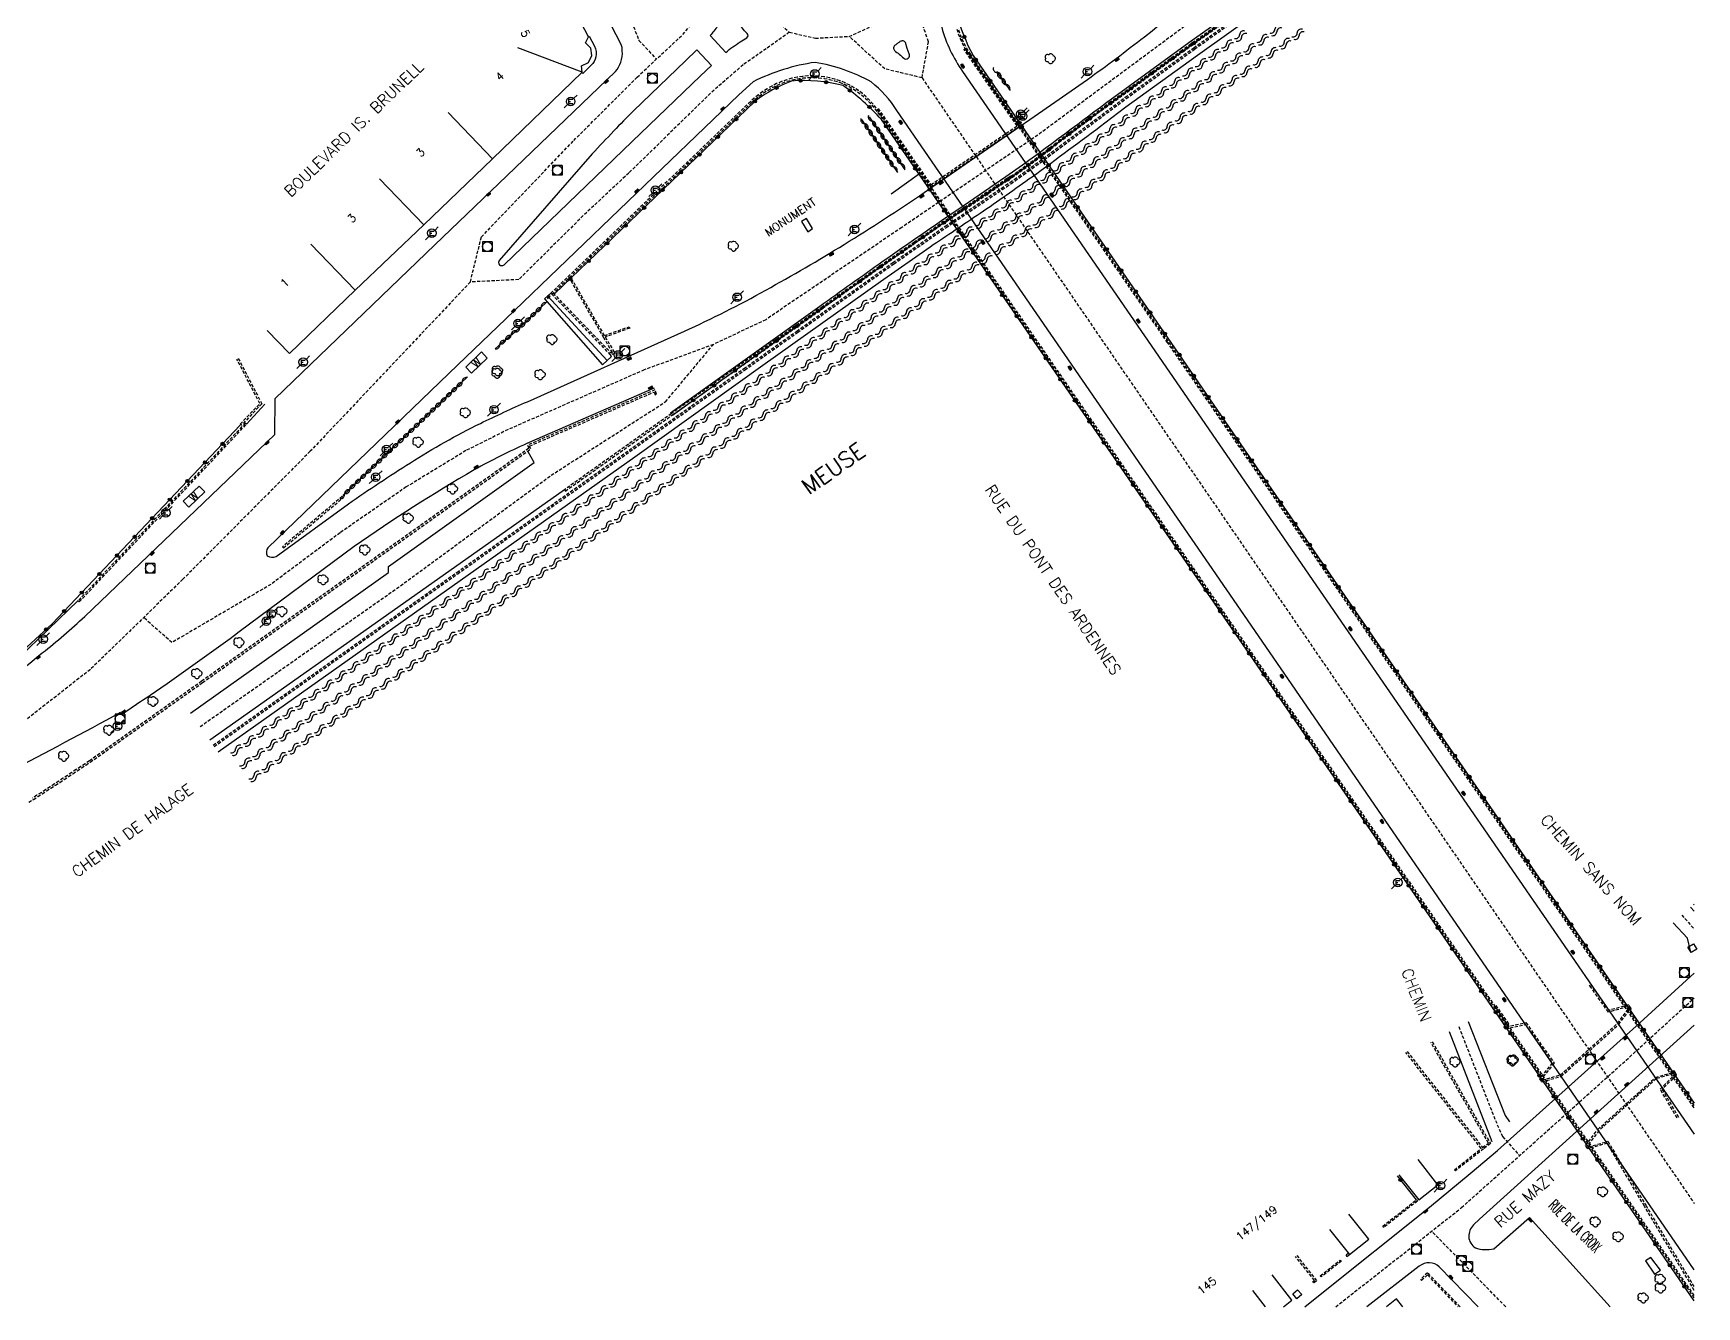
# Model space of a CAD drawing. Header units: millimetres. Extents: x 185000 to 186001, y 128000 to 129000.
# Drawn here: x 185740.5 to 186000.4, y 128000 to 128199 of the extents above; entities that cross this region are included whole.
import ezdxf
from ezdxf.enums import TextEntityAlignment as Align

# ---------------------------------------------------------------- set-up
doc = ezdxf.new("R2010")
doc.units = ezdxf.units.MM
doc.linetypes.add('DASHED', pattern=[0.75, 0.5, -0.25])
doc.layers.get('0').update_dxf_attribs({"linetype": 'CONTINUOUS'})
for name, color, linetype in [('W0001', 6, 'DASHED'), ('W0008', 7, 'CONTINUOUS'), ('W0100', 7, 'CONTINUOUS'), ('W0112', 1, 'DASHED'), ('W0300', 7, 'CONTINUOUS'), ('W0310', 3, 'CONTINUOUS'), ('W0322', 7, 'CONTINUOUS'), ('W0334', 7, 'CONTINUOUS'), ('W0400', 7, 'CONTINUOUS'), ('W0420', 7, 'CONTINUOUS'), ('W0471', 7, 'CONTINUOUS'), ('W0500', 5, 'DASHED'), ('W0984', 7, 'CONTINUOUS'), ('W0989', 7, 'CONTINUOUS'), ('W0991', 7, 'CONTINUOUS'), ('W1102', 7, 'CONTINUOUS')]:
    doc.layers.add(name, color=color, linetype=linetype)
doc.styles.get("Standard").update_dxf_attribs({"font": 'romans.shx', "width": 0.85})

# ---------------------------------------------------------------- blocks, each defined once
blk = doc.blocks.new('T400')
for p, q in [((-0.15, 0.3), (0.15, 0.3)), ((-0.15, -0.25), (-0.15, 0.3)), ((-0.15, 0.15), (0.15, 0.15)), ((-0.15, 0), (0.15, 0)), ((0.15, 0.3), (0.15, -0.25)), ((-0.15, -0.15), (0.15, -0.15)), ((-0.15, -0.25), (-0.15, -0.3)), ((-0.15, -0.3), (0.15, -0.3)), ((0.15, -0.3), (0.15, -0.25))]:
    blk.add_line(p, q)
blk = doc.blocks.new('T300')
for p, q in [((-0.8, 0.51), (-0.86, 0.34)), ((-0.86, 0.34), (-0.86, 0.17)), ((-0.86, 0.17), (-0.74, 0.06)), ((-0.69, 0.63), (-0.8, 0.51)), ((-0.8, -0.06), (-0.74, 0.06)), ((-0.74, 0.06), (-0.69, 0.11)), ((-0.57, 0.69), (-0.69, 0.63)), ((-0.46, 0.69), (-0.57, 0.69)), ((-0.29, 0.63), (-0.46, 0.69)), ((-0.29, 0.63), (-0.17, 0.74)), ((-0.23, 0.57), (-0.29, 0.63)), ((-0.17, 0.74), (-0.06, 0.8)), ((-0.06, 0.8), (0.06, 0.8)), ((0.06, 0.8), (0.23, 0.74)), ((0.23, 0.74), (0.34, 0.63)), ((0.34, 0.63), (0.4, 0.51)), ((0.46, 0.46), (0.34, 0.46)), ((0.4, 0.51), (0.4, 0.46)), ((0.57, 0.4), (0.46, 0.46)), ((0.57, 0.4), (0.69, 0.29)), ((0.69, 0.29), (0.74, 0.17)), ((0.74, 0.06), (0.69, -0.17)), ((0.74, 0.17), (0.74, 0.06)), ((-0.8, -0.17), (-0.8, -0.06)), ((-0.8, -0.23), (-0.8, -0.17)), ((-0.74, -0.34), (-0.8, -0.23)), ((-0.69, -0.4), (-0.74, -0.34)), ((-0.51, -0.46), (-0.69, -0.4)), ((-0.4, -0.46), (-0.51, -0.46)), ((-0.4, -0.46), (-0.34, -0.46)), ((-0.34, -0.46), (-0.34, -0.4)), ((-0.34, -0.51), (-0.34, -0.46)), ((-0.29, -0.63), (-0.34, -0.51)), ((-0.17, -0.74), (-0.29, -0.63)), ((-0.06, -0.8), (-0.17, -0.74)), ((0.06, -0.8), (-0.06, -0.8)), ((0.17, -0.74), (0.06, -0.8)), ((0.23, -0.69), (0.17, -0.74)), ((0.29, -0.46), (0.23, -0.46)), ((0.29, -0.63), (0.23, -0.69)), ((0.46, -0.4), (0.29, -0.46)), ((0.34, -0.51), (0.29, -0.63)), ((0.34, -0.51), (0.34, -0.46)), ((0.57, -0.34), (0.46, -0.4)), ((0.63, -0.29), (0.57, -0.34)), ((0.69, -0.17), (0.63, -0.29))]:
    blk.add_line(p, q)
blk = doc.blocks.new('T471')
for p, q in [((-0.333334, 0.333334), (-0.333334, -0.333334)), ((-0.333334, 0.333334), (0.333334, 0.333334)), ((-0.333334, 0), (0, 0)), ((0.500001, 0.500001), (1.000002, 1.000002)), ((-0.500001, -0.500001), (-1.000002, -1.000002)), ((-0.333334, -0.333334), (0.333334, -0.333334))]:
    blk.add_line(p, q)
blk.add_ellipse((0, 0), major_axis=(0.471405, 0.471405), ratio=1, start_param=5.4977871438, end_param=11.780972451)
blk = doc.blocks.new('T420')
for p, q in [((0.75, 0.75), (-0.75, 0.75)), ((-0.75, 0.75), (-0.75, -0.75)), ((0.75, 0.75), (0.75, -0.75)), ((0.75, -0.75), (-0.75, -0.75))]:
    blk.add_line(p, q)
blk.add_ellipse((0, 0), major_axis=(-0.53, 0.53), ratio=1, start_param=3.926991, end_param=10.210176)
blk = doc.blocks.new('t322o')
at = {"color": 0, "linetype": 'Continuous'}
for radius in [0.25, 0.15]:
    blk.add_circle((0, 0), radius, dxfattribs=at)
blk = doc.blocks.new('t310o')
at = {"color": 0, "linetype": 'Continuous'}
for centre, start, end in [((-0.5, 0.38), 216.8699, 323.1304), ((0.5, -0.37), 36.8699, 143.1303)]:
    blk.add_arc(centre, 0.625, start, end, dxfattribs=at)
blk = doc.blocks.new('t500o')
at = {"color": 0, "linetype": 'Continuous'}
for centre, start, end in [((-0.5, 0.625), 216.8699, 323.1301), ((0.5, -0.125), 36.8699, 143.1301), ((0.5, -0.625), 36.8699, 143.1301), ((-0.5, 0.125), 216.8699, 323.1301)]:
    blk.add_arc(centre, 0.625, start, end, dxfattribs=at)
blk = doc.blocks.new('t112o')
at = {"color": 0, "linetype": 'Continuous'}
for p, q in [((-0.5, 0.5), (0.5, 0.5)), ((-0.5, -0.5), (-0.5, 0.5)), ((0.5, 0.5), (0.5, -0.5)), ((0.5, -0.5), (-0.5, -0.5))]:
    blk.add_line(p, q, dxfattribs=at)

msp = doc.modelspace()

# ---------------------------------------------------------------- linework, layer by layer
at = {"layer": 'W0001'}
for points in [[(185971.68, 128254.94), (185964.78, 128246.44), (185957.73, 128237.81), (185947.04, 128224.63), (185939.65, 128215.77), (185931.81, 128209.19), (185922.14, 128201.35), (185897.47, 128183.06), (185876.21, 128168.63), (185854.95, 128154.21), (185846.77, 128150.34), (185835.97, 128146.37), (185814.71, 128137.05), (185808.12, 128133.76), (185798.79, 128128.08), (185788.45, 128120.92), (185777.65, 128112.86), (185762.19, 128103.77), (185757.76, 128107.67)], [(185819.5, 128253.95), (185823.97, 128245.82), (185832.59, 128233.23), (185835.94, 128227.49), (185835.78, 128219.51), (185831.79, 128213.3), (185831.95, 128206.76), (185834.02, 128200.7), (185835.14, 128197.83), (185837.87, 128194.91)], [(185876.21, 128221.12), (185871.86, 128224.82), (185867.05, 128226.02), (185861.69, 128225.84), (185857.06, 128223.9), (185853.82, 128220.94), (185851.78, 128215.85), (185851.6, 128211.32), (185852.53, 128206.42), (185854.65, 128202.82), (185858.63, 128199.12), (185862.7, 128198.19), (185867.98, 128198.47), (185873.81, 128201.06), (185877.51, 128205.87), (185878.71, 128210.77), (185878.71, 128216.04), (185876.21, 128221.12)], [(185858.63, 128199.12), (185855.02, 128196.53), (185851.41, 128194.03), (185846.33, 128189.6), (185833.56, 128177.12), (185826.43, 128170.46), (185816.35, 128160.47), (185808.8, 128160.1), (185810.52, 128167.13), (185824.95, 128182.2), (185834.85, 128192.09), (185841.98, 128198.75), (185846.97, 128204.67), (185851.6, 128211.32)], [(185879.36, 128192), (185880.38, 128197.64), (185877.51, 128205.87)], [(185879.36, 128192), (185873.53, 128193.39), (185867.98, 128198.47)], [(185879.36, 128192), (186000, 128016.15)], [(185808.8, 128160.1), (185783.79, 128133.65), (185763.89, 128113.65), (185749.45, 128099.57), (185739, 128091.39), (185728.31, 128085.48), (185716.26, 128079.24), (185708.09, 128076.98)], [(185766.58, 128090.64), (185797.88, 128112.63), (185821.42, 128129.9), (185839.27, 128141.37), (185846.77, 128150.34)], [(185998.04, 128061.2), (186000, 128059.01)], [(185943.99, 128000), (185955.19, 128008.79), (185963.63, 128015.48), (185989.35, 128038.51), (186000, 128048.25)], [(185963.22, 128043.76), (185968.93, 128029.12), (185970.06, 128026.57), (185972.71, 128023.61)], [(185970.54, 128000), (185958.98, 128011.8)]]:
    msp.add_lwpolyline(points, dxfattribs=at)
at = {"layer": 'W0008'}
msp.add_line((185999.4, 128062.43), (186000, 128061.78), dxfattribs=at)
at = {"layer": 'W0008', "flags": 128}
for points in [[(186000, 128291.79), (185994.58, 128289.01, 0.0049), (185986.86, 128284.92, 0.0084), (185979.2, 128280.56, 0.0066), (185971.67, 128275.97, 0.0087), (185964.29, 128271.18, 0.0016), (185960, 128268.24), (185929.95, 128247.62), (185891.7, 128221.44), (185889.2, 128219.65, 0.0912), (185882.65, 128209.95, 0.0646), (185882.43, 128199.84, 0.0855), (185885.71, 128192.99), (185914.1, 128151.66), (185945.93, 128105.44), (185986.81, 128046.06), (186000, 128026.94)], [(185814.36, 128154.32), (185806.85, 128147.13), (185777.18, 128118.59, 0.3174), (185777.08, 128117.32, 0.254), (185778.45, 128117.21), (185789.76, 128125.46, -0.0093), (185799.43, 128131.87, -0.0256), (185810.36, 128138.01, -0.0089), (185817.72, 128141.4), (185842.23, 128152.4, 0.0203), (185854.94, 128158.82, 0.0121), (185867.21, 128165.97, 0.013), (185879.71, 128174.1), (185896.88, 128185.94), (185905.2, 128191.73, 0.0079), (185914.11, 128198.41, 0.0226), (185932.44, 128214.41, 0.0314), (185945.23, 128227.62), (185965.28, 128251.89, -0.011401), (185969.46, 128256.9)], [(185840.08, 128139.65), (185863.4, 128156.32, -0.0018), (185873.3, 128163.39, -0.0031), (185884.97, 128171.44), (185892.45, 128176.57, 0.0099), (185900.65, 128182.51, -0.0001), (185908.76, 128188.56), (185921.05, 128197.5), (185952.37, 128219.76)], [(185803.25, 128165.88), (185814.52, 128176.67), (185831.45, 128192.97, 0.2007), (185832.54, 128196.18, 0.1172), (185832.33, 128197.29), (185824.26, 128212.95, 0.1873), (185822.79, 128214.13, 0.1327), (185821.04, 128214.26, 0.066612), (185819.34, 128213.6)], [(186000, 128005.74), (185976.84, 128039.43), (185931.91, 128104.82), (185901.67, 128148.77), (185875.45, 128186.91, 0.0771), (185871.44, 128191.36, 0.0822), (185862.68, 128194.41, 0.0818), (185853, 128191.38), (185850.73, 128189.33), (185833.42, 128172.69), (185814.36, 128154.32)], [(185708.17, 128083.29, 0.008259), (185712.54, 128084.8, 0.08645), (185741.92, 128102.16, 0.0268), (185748.56, 128107.85), (185778.24, 128136.28), (185778.32, 128141.91), (185803.25, 128165.88)], [(185837.51, 128143.5), (185817.62, 128134.85, 0.025), (185809.42, 128130.74, 0.0217), (185790.63, 128118.75), (185772.7, 128105.42, -0.007), (185761.08, 128097.08, -0.004), (185754.33, 128092.53), (185754.11, 128092.82, -0.0091), (185719.03, 128074.52, -0.02154), (185708.09, 128070.65)], [(186000, 128043.99), (185966.44, 128013.66), (185965.52, 128012.77, 0.2083), (185964.77, 128010.94, 0.2309), (185965.8, 128009.19, 0.133), (185968.69, 128009.06), (185974.24, 128013.95), (185986.88, 128000)], [(185966.24, 128000), (185960.15, 128006.24, 0.1889), (185958.66, 128006.87, 0.1734), (185957, 128006.32), (185948.87, 128000)]]:
    msp.add_lwpolyline(points, format="xyb", dxfattribs=at)
for points in [[(185848.69, 128195.97, -0.0243), (185850.93, 128197.6, -0.0107), (185851.98, 128198.22, 0.148), (185852.19, 128198.58, 0.1391), (185852.07, 128198.94, -0.0237), (185850.46, 128200.67, -0.0173), (185849.43, 128202.05, 0.15), (185849.08, 128202.25, 0.1502), (185848.71, 128202.09, -0.0225), (185847.42, 128200.05, -0.0173), (185846.26, 128198.59)], [(185813.32, 128163.48, 0.896), (185814.06, 128162.78), (185834.06, 128182.06), (185844.74, 128192.32), (185846.45, 128193.94), (185844.18, 128196.38), (185842.41, 128194.67), (185834.28, 128186.82, 0.0109), (185831.2, 128183.69, 0.0019), (185827.84, 128180.11)], [(185876.77, 128197.52, 0.1153), (185876.41, 128197.75, 0.1338), (185875.91, 128197.66, -0.0182), (185875.55, 128197.37, -0.0189), (185875.14, 128197.11, 0.1296), (185874.91, 128196.7, 0.1316), (185875.04, 128196.25, -0.0144), (185875.81, 128195.69, -0.0137), (185876.5, 128195.09, 0.8806), (185877.35, 128195.76), (185877.05, 128196.59)]]:
    msp.add_lwpolyline(points, format="xyb", close=True, dxfattribs=at)
for points in [[(185765.08, 128092.75), (185796.03, 128114.7), (185796.02, 128115.66), (185818.77, 128131.88), (185817.81, 128133.55)], [(185823.5, 128127.63), (185800.15, 128111.11), (185768.08, 128088.52)], [(185941.29, 128001.68), (185958.62, 128015.54), (185965, 128020.82), (185969.28, 128024.41), (185990.91, 128043.85), (186000, 128052.13)], [(185964.66, 128044.58), (185970.47, 128029.88), (185971.15, 128028.87)], [(185968.42, 128025.78), (185961.78, 128042.94)], [(185939.14, 128000), (185941.29, 128001.68)]]:
    msp.add_lwpolyline(points, dxfattribs=at)
at = {"layer": 'W0008'}
msp.add_lwpolyline([(185999.4, 128055.62), (185998.95, 128057.57), (185996.68, 128059.97)], dxfattribs=at)
at = {"layer": 'W0100', "flags": 128}
for points in [[(185801.51, 128169.03), (185812.27, 128179.36), (185826.29, 128192.86), (185826.18, 128193.87), (185827.24, 128194.41), (185827.77, 128195.47), (185827.62, 128196.63), (185826.8, 128197.48), (185827.25, 128198.39), (185822.64, 128207.28), (185819.34, 128213.6), (185814.91, 128211.28)], [(185777.06, 128152.51), (185780.53, 128148.9), (185790.83, 128158.81), (185801.51, 128169.03)], [(185821.37, 128158.36), (185820.38, 128157.45), (185829.45, 128147.14), (185830.85, 128148.47), (185830.72, 128148.72)], [(185953.85, 128020.6), (185956.95, 128016.68), (185959.96, 128019.06), (185956.85, 128022.98)], [(185943.04, 128012.08), (185946.14, 128008.16), (185949.16, 128010.55), (185946.06, 128014.47)], [(185993.8, 128005.1), (185994.71, 128005.69), (185993.24, 128007.7), (185992.37, 128007.18), (185993.8, 128005.1)], [(185954.48, 128000), (185953.48, 128001.25), (185951.92, 128000)]]:
    msp.add_lwpolyline(points, dxfattribs=at)
at = {"layer": 'W0100'}
for points in [[(185861.29, 128170.03), (185860.55, 128169.53), (185861.5, 128167.95), (185862.24, 128168.45)], [(185808.1, 128146.8), (185809, 128145.84), (185811.43, 128148.21), (185810.52, 128149.17)], [(185763.91, 128125.83), (185764.8, 128124.9), (185767.3, 128127.29), (185766.41, 128128.22)]]:
    msp.add_lwpolyline(points, close=True, dxfattribs=at)
for points in [[(185830.15, 128147.81), (185820.87, 128157.91), (185820.86, 128157.51), (185821.27, 128157.89), (185820.87, 128157.91)], [(185935.81, 128000), (185937.13, 128001.03), (185934.05, 128004.97)], [(185930.97, 128002.56), (185932.98, 128000)]]:
    msp.add_lwpolyline(points, dxfattribs=at)
at = {"layer": 'W0112'}
msp.add_line((185829.75, 128151.74), (185824.43, 128160.95), dxfattribs=at)
for points in [[(185768.64, 128087.74), (185806.68, 128114.72), (185851.52, 128146.56), (185859.78, 128152.42), (185874.82, 128163.13), (185882.97, 128168.81), (185891.05, 128174.28), (185891.73, 128174.73), (185892.4, 128175.2), (185893.07, 128175.66), (185893.74, 128176.13), (185894.41, 128176.59), (185895.08, 128177.07), (185895.74, 128177.54), (185896.41, 128178.02), (185897.03, 128178.48), (185897.66, 128178.94), (185898.29, 128179.4), (185898.91, 128179.87), (185899.53, 128180.34), (185900.16, 128180.8), (185900.78, 128181.27), (185901.41, 128181.73), (185911.11, 128188.95), (185921.8, 128196.68), (185958.64, 128222.99)], [(185768.78, 128087.53), (185806.82, 128114.51), (185851.67, 128146.35), (185859.92, 128152.22), (185874.96, 128162.93), (185883.11, 128168.6), (185891.19, 128174.07), (185891.87, 128174.53), (185892.54, 128174.99), (185893.22, 128175.45), (185893.89, 128175.92), (185894.56, 128176.39), (185895.23, 128176.86), (185895.89, 128177.34), (185896.55, 128177.82), (185897.18, 128178.28), (185897.81, 128178.74), (185898.44, 128179.2), (185899.06, 128179.67), (185899.68, 128180.14), (185900.31, 128180.6), (185900.93, 128181.07), (185901.56, 128181.53), (185911.26, 128188.75), (185921.95, 128196.48), (185958.79, 128222.79)], [(185884.79, 128199.59), (185885.03, 128198.87), (185885.31, 128198.15), (185885.63, 128197.45), (185885.97, 128196.77), (185886.36, 128196.12), (185886.77, 128195.48), (185917.61, 128150.72), (185943.96, 128112.45), (186000, 128030.99)], [(186000, 128031.43), (185944.17, 128112.59), (185917.82, 128150.86), (185886.98, 128195.62), (185886.57, 128196.25), (185886.19, 128196.89), (185885.85, 128197.56), (185885.54, 128198.25), (185885.27, 128198.95), (185885.03, 128199.67)], [(185872.29, 128187.08), (185880.68, 128174.94), (185894.56, 128184.43), (185886.08, 128196.62)], [(185872.49, 128187.22), (185880.74, 128175.29), (185894.21, 128184.49), (185885.88, 128196.47)], [(186000, 128001.75), (185927.57, 128106.97), (185903.74, 128141.61), (185873.13, 128186.07), (185872.68, 128186.7), (185872.21, 128187.31), (185871.71, 128187.9), (185871.19, 128188.47), (185870.63, 128189.02), (185870.05, 128189.53), (185869.44, 128190), (185868.8, 128190.43), (185868.08, 128190.85), (185867.33, 128191.22), (185866.55, 128191.53), (185865.74, 128191.79), (185864.92, 128192), (185864.08, 128192.15), (185863.24, 128192.25), (185862.39, 128192.3), (185861.54, 128192.29), (185860.69, 128192.22), (185859.85, 128192.1), (185859.03, 128191.92), (185858.22, 128191.7), (185857.43, 128191.42), (185856.65, 128191.09), (185855.9, 128190.71), (185855.17, 128190.3), (185854.47, 128189.85), (185853.79, 128189.35), (185853.15, 128188.83), (185852.54, 128188.27), (185821.37, 128158.36), (185821.54, 128158.18), (185852.71, 128188.09), (185853.31, 128188.64), (185853.95, 128189.16), (185854.61, 128189.64), (185855.3, 128190.09), (185856.02, 128190.49), (185856.76, 128190.86), (185857.52, 128191.18), (185858.3, 128191.46), (185859.09, 128191.68), (185859.9, 128191.85), (185860.72, 128191.97), (185861.55, 128192.04), (185862.38, 128192.05), (185863.22, 128192), (185864.05, 128191.91), (185864.87, 128191.75), (185865.67, 128191.55), (185866.46, 128191.3), (185867.23, 128190.99), (185867.96, 128190.63), (185868.67, 128190.22), (185869.3, 128189.8), (185869.89, 128189.33), (185870.46, 128188.83), (185871.01, 128188.3), (185871.52, 128187.74), (185872.01, 128187.15), (185872.48, 128186.55), (185872.92, 128185.93), (185903.53, 128141.47), (185927.37, 128106.83), (186000, 128001.31)], [(185821.72, 128158.35), (185830.78, 128149.01), (185830.99, 128149.08), (185829.66, 128151.39), (185824.21, 128160.83)], [(185829.75, 128151.74), (185833.61, 128153.11), (185833.69, 128152.87), (185829.88, 128151.52), (185831.36, 128148.95), (185830.72, 128148.72), (185821.54, 128158.18)], [(185772.54, 128148.16), (185776.22, 128141.07), (185773.05, 128137.73), (185772.86, 128137.9), (185775.91, 128141.11), (185772.32, 128148.04)], [(185739.84, 128078.81), (185740.53, 128079.25), (185741.22, 128079.69), (185741.91, 128080.13), (185742.6, 128080.58), (185743.28, 128081.02), (185743.97, 128081.47), (185744.65, 128081.92), (185745.34, 128082.37), (185746.02, 128082.82), (185746.7, 128083.27), (185747.38, 128083.72), (185748.06, 128084.17), (185748.75, 128084.62), (185749.43, 128085.08), (185766.97, 128097.51), (185818.26, 128134.03), (185818.05, 128134.47), (185837.5, 128142.91), (185837.67, 128142.48), (185837.9, 128142.58), (185837.64, 128143.24), (185817.72, 128134.6), (185817.94, 128134.11), (185766.82, 128097.72), (185749.29, 128085.28), (185748.61, 128084.83), (185747.93, 128084.38), (185747.24, 128083.93), (185746.56, 128083.47), (185745.88, 128083.02), (185745.2, 128082.57), (185744.52, 128082.13), (185743.83, 128081.68), (185743.15, 128081.23), (185742.46, 128080.79), (185741.78, 128080.34), (185741.09, 128079.9), (185740.4, 128079.46)], [(185999.89, 128062.88), (186000, 128062.77)], [(185968.79, 128046.94), (185970.71, 128044.18), (185970.2, 128043.79), (185970.48, 128043.42), (185973.6, 128044.11), (185975.19, 128041.81), (185977.81, 128038.07), (185975.81, 128035.62), (185976.16, 128035.14), (185979.21, 128035.98), (185988.2, 128044.1), (185990.1, 128046.63), (185989.74, 128047.15), (185986.69, 128046.31), (185984.07, 128050.05), (185983.83, 128050.4)], [(185968.99, 128047.08), (185971.05, 128044.12), (185970.55, 128043.74), (185970.58, 128043.7), (185973.71, 128044.39), (185975.39, 128041.95), (185978.13, 128038.05), (185976.13, 128035.61), (185976.26, 128035.43), (185979.09, 128036.21), (185988.01, 128044.27), (185989.79, 128046.64), (185989.64, 128046.86), (185986.59, 128046.02), (185983.86, 128049.91), (185983.62, 128050.26)], [(185959.08, 128041.4), (185968.16, 128025.5), (185967.08, 128024.68), (185962.69, 128021.21), (185962.53, 128021.41), (185966.73, 128024.73), (185954.95, 128039.71)], [(185955.14, 128039.87), (185966.93, 128024.88), (185966.93, 128024.88), (185967.84, 128025.57), (185958.87, 128041.28)], [(186000, 128002.56), (185992.21, 128015.73), (185986.39, 128025.55), (185983.35, 128024.68), (185983.03, 128025.17), (185984.93, 128027.7), (185993.93, 128035.83), (185996.94, 128036.7), (185997.2, 128036.18), (185994.98, 128033.94), (185997.53, 128029.63)], [(185997.32, 128029.51), (185994.67, 128033.98), (185996.9, 128036.23), (185996.81, 128036.4), (185994.05, 128035.61), (185985.12, 128027.53), (185983.33, 128025.16), (185983.46, 128024.97), (185986.51, 128025.85), (185992.43, 128015.85), (186000, 128003.06)], [(185959.8, 128019.25), (185960.17, 128019.55), (185960.32, 128019.35), (185959.96, 128019.06)], [(185945.99, 128008.36), (185945.58, 128008.04), (185945.74, 128007.85), (185946.14, 128008.16)], [(185937.89, 128008.01), (185941.01, 128004.07), (185940.58, 128003.73), (185940.42, 128003.93), (185940.66, 128004.11), (185937.69, 128007.86)], [(185963.42, 128000), (185958.33, 128005.32), (185957.24, 128004.29), (185957.41, 128004.11), (185958.32, 128004.97), (185963.08, 128000)]]:
    msp.add_lwpolyline(points, dxfattribs=at)
msp.add_lwpolyline([(185952.53, 128219.51), (185919.95, 128196.26), (185908.83, 128188.22, 0.0034), (185900.37, 128181.89, -0.0144), (185893.25, 128176.63), (185885.28, 128171.25, 0.0036), (185878.17, 128166.34, 0.0033), (185863.79, 128156.21), (185840.2, 128139.53), (185823.5, 128127.63), (185823.64, 128127.43), (185840.35, 128139.32), (185863.93, 128156.01, -0.0033), (185878.31, 128166.14, -0.0036), (185885.42, 128171.04), (185893.39, 128176.42, 0.0144), (185900.52, 128181.69, -0.003399), (185908.97, 128188.02), (185920.09, 128196.06), (185952.83, 128219.41)], format="xyb", dxfattribs=at)
for points in [[(185747.71, 128110.11), (185773.82, 128137.89), (185773.64, 128138.06), (185747.53, 128110.28)], [(185788.8, 128126.6), (185779.43, 128118.73), (185779.59, 128118.54), (185788.96, 128126.4)], [(185956.75, 128016.51), (185951.48, 128012.39), (185951.33, 128012.58), (185956.6, 128016.71)], [(185941.58, 128004.84), (185944.68, 128007.28), (185944.84, 128007.09), (185941.74, 128004.65)]]:
    msp.add_lwpolyline(points, close=True, dxfattribs=at)
at = {"layer": 'W0310'}
msp.add_line((185820.7, 128156.97), (185816.05, 128152.56), dxfattribs=at)
at = {"layer": 'W0310', "flags": 128}
for points in [[(185890.97, 128192.99), (185893.14, 128190.02)], [(185875.56, 128177.19), (185869.95, 128185.47)], [(185876.74, 128177.61), (185871.13, 128185.89)], [(185812.67, 128149.65), (185814.09, 128150.92), (185816.05, 128152.56)], [(185808.36, 128145.27), (185788.9, 128126.74)]]:
    msp.add_lwpolyline(points, dxfattribs=at)
at = {"layer": 'W0322'}
msp.add_line((185956.6, 128016.71), (185953.65, 128020.44), dxfattribs=at)
at = {"layer": 'W0322', "flags": 128}
for points in [[(185929.27, 128242.58, 0.1811), (185928.58, 128243.33, 0.214), (185927.76, 128243.18), (185892.56, 128218.93, 0.0802), (185887.74, 128214.54, 0.1034), (185884.73, 128202.06, 0.056), (185887.33, 128195.46), (185918.25, 128150.65), (185944.9, 128111.8), (186000, 128031.82)], [(185840.38, 128139.27), (185863.89, 128156.11, -0.0033), (185878.27, 128166.24, -0.0036), (185885.38, 128171.14), (185893.35, 128176.52, 0.0144), (185900.47, 128181.79, -0.0034), (185908.93, 128188.12), (185920.05, 128196.16), (185952.63, 128219.41)]]:
    msp.add_lwpolyline(points, format="xyb", dxfattribs=at)
at = {"layer": 'W0322'}
msp.add_lwpolyline([(186000, 128000.92), (185926.1, 128108.41), (185904.08, 128140.36), (185873.01, 128185.5, 0.0579), (185867.02, 128190.79, 0.0851), (185858.95, 128191.49, 0.0657), (185853.28, 128188.35), (185821.95, 128158.23)], format="xyb", dxfattribs=at)
at = {"layer": 'W0322', "flags": 128}
msp.add_lwpolyline([(185736.89, 128100.63), (185743.49, 128106.69), (185772.84, 128137.72)], dxfattribs=at)
at = {"layer": 'W0334', "flags": 128}
for points in [[(186000, 128250.71), (185968.44, 128228.35), (185922.38, 128195.46), (185911.22, 128187.4), (185907.93, 128184.9, -0.0046), (185896.56, 128176.5, -0.0063), (185888.45, 128170.81, -0.003), (185880.62, 128165.56), (185872.88, 128160.12), (185854.48, 128147.05), (185834.48, 128132.72), (185769.4, 128086.66)], [(185827.22, 128198.45), (185827.35, 128198.52), (185828.17, 128196.94, -0.1723), (185828.41, 128195.25, -0.145), (185827.66, 128193.95), (185826.35, 128192.68), (185826.23, 128192.8)]]:
    msp.add_lwpolyline(points, format="xyb", dxfattribs=at)
for points in [[(185878.99, 128177), (185874.55, 128173.84)], [(185773.82, 128137.89), (185776.68, 128141.03)], [(185738.26, 128101.4), (185747.51, 128110.32)]]:
    msp.add_lwpolyline(points, dxfattribs=at)
at = {"layer": 'W1102'}
for p, q in [((185826.29, 128192.86), (185816.2, 128196.67)), ((185812.27, 128179.36), (185805.35, 128186.58)), ((185801.51, 128169.03), (185794.59, 128176.24)), ((185790.83, 128158.81), (185783.9, 128166.02))]:
    msp.add_line(p, q, dxfattribs=at)

# ---------------------------------------------------------------- block references
at = {"layer": 'W0112'}
for p, rotation in [((185999.7, 128056.01), 301.6992729086302), ((185937.97, 128001.96), 219.0956835280221)]:
    msp.add_blockref('t112o', p, dxfattribs=dict(at, rotation=rotation))
at = {"layer": 'W0300'}
for p in [(185899.44, 128194.97), (185849.92, 128165.68), (185821.58, 128151.1), (185812.99, 128145.83), (185813.06, 128146.22), (185819.73, 128145.6), (185808.05, 128139.65), (185800.67, 128135.06), (185806.04, 128127.76), (185799.13, 128123.16), (185792.35, 128118.22), (185785.82, 128113.56), (185779.38, 128108.61), (185772.69, 128103.75), (185766.1, 128098.89), (185759.25, 128094.55), (185752.37, 128090.07), (185745.3, 128085.99), (185971.76, 128038.56), (185962.65, 128038.23), (185971.6, 128038.39), (185985.72, 128017.95), (185984.57, 128013.24), (185988.15, 128010.92), (185994.69, 128004.28), (185994.76, 128002.9), (185992.06, 128001.36)]:
    msp.add_blockref('T300', p, dxfattribs=at)
at = {"layer": 'W0310'}
for p, rotation in [((185891.1, 128192.82), 306.0297596571018), ((185891.78, 128191.89), 306.0297596571018), ((185892.46, 128190.95), 306.0297596571018), ((185870.38, 128184.84), 124.0952988899758), ((185871.02, 128183.88), 124.0952988899758), ((185871.56, 128185.27), 124.0952988899758), ((185872.21, 128184.31), 124.0952988899758), ((185871.67, 128182.93), 124.0952988899758), ((185872.32, 128181.97), 124.0952988899758), ((185872.85, 128183.35), 124.0952988899758), ((185873.5, 128182.4), 124.0952988899758), ((185874.15, 128181.44), 124.0952988899758), ((185872.97, 128181.01), 124.0952988899758), ((185873.61, 128180.06), 124.0952988899758), ((185874.26, 128179.1), 124.0952988899758), ((185874.8, 128180.48), 124.0952988899758), ((185875.44, 128179.53), 124.0952988899758), ((185874.91, 128178.14), 124.0952988899758), ((185876.09, 128178.57), 124.0952988899758), ((185819.02, 128155.38), 223.4695704845138), ((185819.86, 128156.18), 223.4695704845138), ((185816.51, 128153), 223.4695704845138), ((185817.35, 128153.79), 223.4695704845138), ((185818.19, 128154.59), 223.4695704845138), ((185813.41, 128150.31), 41.95071894404619), ((185814.28, 128151.08), 40.02881354998389), ((185815.16, 128151.82), 40.02881354998389), ((185805.85, 128142.89), 223.6036348865568), ((185806.69, 128143.68), 223.6036348865568), ((185807.53, 128144.48), 223.6036348865568), ((185803.34, 128140.5), 223.6036348865568), ((185804.18, 128141.29), 223.6036348865568), ((185805.02, 128142.09), 223.6036348865568), ((185800, 128137.31), 223.6036348865568), ((185800.83, 128138.11), 223.6036348865568), ((185801.67, 128138.9), 223.6036348865568), ((185802.51, 128139.7), 223.6036348865568), ((185797.49, 128134.92), 223.6036348865568), ((185798.33, 128135.72), 223.6036348865568), ((185799.16, 128136.51), 223.6036348865568), ((185794.98, 128132.53), 223.6036348865568), ((185795.82, 128133.33), 223.6036348865568), ((185796.65, 128134.12), 223.6036348865568), ((185792.47, 128130.14), 223.6036348865568), ((185793.31, 128130.94), 223.6036348865568), ((185794.14, 128131.73), 223.6036348865568), ((185789.13, 128126.95), 223.6036348865568), ((185789.96, 128127.75), 223.6036348865568), ((185790.8, 128128.55), 223.6036348865568), ((185791.63, 128129.34), 223.6036348865568)]:
    msp.add_blockref('t310o', p, dxfattribs=dict(at, rotation=rotation))
at = {"layer": 'W0322'}
for p, rotation in [((185885.97, 128198.39), 292.0518272224638), ((185918.51, 128195.04), 35.85599060630695), ((185921.76, 128197.38), 35.50587948499702), ((185887.77, 128194.82), 304.6107468839784), ((185915.26, 128192.7), 35.85599060630695), ((185856.63, 128190.44), 207.2773319769061), ((185860.4, 128191.56), 181.2907221965807), ((185864.39, 128191.32), 171.719965671341), ((185868.08, 128190.01), 143.0392158554301), ((185890.04, 128191.53), 304.6107468839784), ((185912.02, 128190.36), 35.85599060630695), ((185853.24, 128188.32), 223.8760540010315), ((185871.14, 128187.43), 136.4197652934683), ((185892.31, 128188.24), 304.6107468839784), ((185908.78, 128188.01), 36.45275940431195), ((185850.36, 128185.55), 223.8760540010315), ((185894.58, 128184.95), 304.6107468839784), ((185905.57, 128185.63), 36.74777016423403), ((185847.48, 128182.78), 223.8760540010315), ((185873.75, 128184.42), 124.5360498217489), ((185902.37, 128183.23), 37.04278092415605), ((185844.59, 128180), 223.8760540010315), ((185876.02, 128181.13), 124.5360498217489), ((185896.86, 128181.66), 304.6107468839784), ((185899.19, 128180.8), 37.51405651026131), ((185841.71, 128177.23), 223.8760540010315), ((185878.29, 128177.83), 124.5360498217489), ((185895.99, 128178.4), 36.02379074885754), ((185899.13, 128178.36), 304.6107468839784), ((185838.83, 128174.46), 223.8760540010315), ((185880.56, 128174.54), 124.5360498217489), ((185892.72, 128176.1), 34.03908897948679), ((185901.4, 128175.07), 304.6107468839784), ((185835.94, 128171.69), 223.8760540010315), ((185886.09, 128171.62), 34.03908897948679), ((185889.4, 128173.86), 34.03908897948679), ((185903.67, 128171.78), 304.6107468839784), ((185833.06, 128168.91), 223.8760540010315), ((185882.78, 128169.37), 34.46902208431572), ((185882.82, 128171.24), 124.5360498217489), ((185879.49, 128167.1), 34.85093622733399), ((185885.09, 128167.95), 124.5360498217489), ((185905.94, 128168.49), 304.6107468839784), ((185830.18, 128166.14), 223.8760540010315), ((185876.21, 128164.81), 34.88275548829846), ((185887.36, 128164.65), 124.5360498217489), ((185908.22, 128165.2), 304.6107468839784), ((185827.29, 128163.37), 223.8760540010315), ((185872.93, 128162.52), 35.0547250279862), ((185889.63, 128161.36), 124.5360498217489), ((185910.49, 128161.9), 304.6107468839784), ((185824.41, 128160.6), 223.8760540010315), ((185869.66, 128160.21), 35.22669456767393), ((185912.76, 128158.61), 304.6107468839784), ((185866.4, 128157.9), 35.39866410736175), ((185891.89, 128158.06), 124.5360498217489), ((185863.14, 128155.58), 35.62032910139806), ((185894.16, 128154.77), 124.5360498217489), ((185915.03, 128155.32), 304.6107468839784), ((185856.64, 128150.92), 35.62032910139806), ((185859.89, 128153.25), 35.62032910139806), ((185896.43, 128151.47), 124.5360498217489), ((185917.3, 128152.03), 304.6107468839784), ((185853.39, 128148.59), 35.62032910139806), ((185898.7, 128148.18), 124.5360498217489), ((185919.57, 128148.73), 304.439926375939), ((185850.14, 128146.26), 35.62032910139806), ((185846.88, 128143.93), 35.62032910139806), ((185900.96, 128144.88), 124.5360498217489), ((185921.83, 128145.43), 304.439926375939), ((185843.63, 128141.6), 35.62032910139806), ((185903.23, 128141.59), 124.5360498217489), ((185924.1, 128142.13), 304.439926375939), ((185905.5, 128138.29), 124.5836031899869), ((185926.36, 128138.83), 304.439926375939), ((185928.62, 128135.54), 304.439926375939), ((185770.09, 128134.81), 46.58896819032502), ((185907.77, 128135), 124.5836031899869), ((185767.34, 128131.91), 46.58896819032502), ((185910.04, 128131.71), 124.5836031899869), ((185930.88, 128132.24), 304.439926375939), ((185764.6, 128129), 46.58896819032502), ((185912.31, 128128.41), 124.5836031899869), ((185933.14, 128128.94), 304.439926375939), ((185761.85, 128126.1), 46.58896819032502), ((185914.58, 128125.12), 124.5836031899869), ((185935.41, 128125.64), 304.439926375939), ((185759.1, 128123.19), 46.58896819032502), ((185937.67, 128122.34), 304.439926375939), ((185756.35, 128120.28), 46.58896819032502), ((185916.85, 128121.83), 124.5836031899869), ((185753.6, 128117.38), 46.58896819032502), ((185919.12, 128118.53), 124.5836031899869), ((185939.93, 128119.04), 304.439926375939), ((185750.85, 128114.47), 46.58896819032502), ((185921.4, 128115.24), 124.5836031899869), ((185942.19, 128115.74), 304.439926375939), ((185923.67, 128111.95), 124.5836031899869), ((185944.45, 128112.44), 304.439926375939), ((185748.1, 128111.57), 46.58896819032502), ((185946.72, 128109.15), 304.5668488887036), ((185745.35, 128108.66), 46.58896819032502), ((185925.94, 128108.65), 124.5836031899869), ((185742.54, 128105.82), 42.5572373137305), ((185928.2, 128105.36), 124.5068291137929), ((185948.99, 128105.85), 304.5668488887036), ((185930.47, 128102.06), 124.5068291137929), ((185951.26, 128102.56), 304.5668488887036), ((185932.73, 128098.77), 124.5068291137929), ((185953.53, 128099.27), 304.5668488887036), ((185935, 128095.47), 124.5068291137929), ((185955.8, 128095.97), 304.5668488887036), ((185937.27, 128092.17), 124.5068291137929), ((185958.07, 128092.68), 304.5668488887036), ((185939.53, 128088.88), 124.5068291137929), ((185960.34, 128089.38), 304.5668488887036), ((185962.61, 128086.09), 304.5668488887036), ((185941.8, 128085.58), 124.5068291137929), ((185944.06, 128082.28), 124.5068291137929), ((185964.88, 128082.8), 304.5668488887036), ((185946.33, 128078.99), 124.5068291137929), ((185967.15, 128079.5), 304.5668488887036), ((185948.6, 128075.69), 124.5068291137929), ((185969.42, 128076.21), 304.5668488887036), ((185971.69, 128072.92), 304.5668488887036), ((185950.86, 128072.4), 124.5068291137929), ((185953.13, 128069.1), 124.5068291137929), ((185973.96, 128069.62), 304.5668488887036), ((185955.39, 128065.8), 124.5068291137929), ((185976.23, 128066.33), 304.5668488887036), ((185957.66, 128062.51), 124.5068291137929), ((185978.5, 128063.03), 304.5668488887036), ((185980.76, 128059.74), 304.5668488887036), ((185959.93, 128059.21), 124.5068291137929), ((185962.19, 128055.91), 124.5068291137929), ((185983.03, 128056.45), 304.5668488887036), ((185964.46, 128052.62), 124.5068291137929), ((185985.3, 128053.15), 304.5668488887036), ((185966.72, 128049.32), 124.5068291137929), ((185987.57, 128049.86), 304.5668488887036), ((185968.99, 128046.03), 124.5068291137929), ((185989.84, 128046.56), 304.5668488887036), ((185971.26, 128042.73), 124.5068291137929), ((185992.11, 128043.27), 304.5668488887036), ((185973.52, 128039.43), 124.5068291137929), ((185994.38, 128039.98), 304.5668488887036), ((185996.65, 128036.68), 304.5668488887036), ((185975.79, 128036.14), 124.5068291137929), ((185978.05, 128032.84), 124.5068291137929), ((185998.92, 128033.39), 304.5668488887036), ((185980.32, 128029.54), 124.5068291137929), ((185982.59, 128026.25), 124.5068291137929), ((185984.85, 128022.95), 124.5068291137929), ((185954.11, 128019.84), 128.3544975733293), ((185987.12, 128019.66), 124.5068291137929), ((185989.38, 128016.36), 124.5068291137929), ((185991.65, 128013.06), 124.5068291137929), ((185993.92, 128009.77), 124.5068291137929), ((185996.18, 128006.47), 124.5068291137929), ((185998.45, 128003.17), 124.5068291137929)]:
    msp.add_blockref('t322o', p, dxfattribs=dict(at, rotation=rotation))
at = {"layer": 'W0400'}
for p, rotation in [((185885.69, 128193.85), 34.01287614561314), ((185909.85, 128194.85), 125.1284941489429), ((185830.05, 128191.43), 131.9235356451198), ((185848.23, 128187.14), 313.1611245332678), ((185876.02, 128185.03), 38.17611212905083), ((185894.93, 128184.26), 124.5399220211263), ((185834.83, 128174.3), 130.9508925954136), ((185882.36, 128175.58), 305.2831342352325), ((185811.65, 128173.8), 133.9080831624719), ((185879.34, 128173.5), 124.5456945938078), ((185899.62, 128173.67), 34.52135142669169), ((185888.88, 128166.31), 212.2764650878126), ((185865.23, 128164.43), 120.3894502236112), ((185815.53, 128155.57), 133.3881415991841), ((185913.14, 128154.02), 34.60835713660281), ((185833.65, 128148.1), 110.8291223725597), ((185902.46, 128146.68), 34.25076186586455), ((185836.97, 128143.56), 114.2218459879657), ((185797.44, 128138.24), 314.3759699833304), ((185777.05, 128134.97), 131.8852942036217), ((185809.73, 128131.19), 117.7643218921888), ((185779.44, 128120.92), 134.1817730623645), ((185759.1, 128117.7), 135.9580048044543), ((185946.26, 128105.92), 33.71141028777238), ((185741.29, 128101.46), 130.3216166579929), ((185935.58, 128098.52), 33.53679508839268), ((185754.66, 128092.93), 121.6049559028764), ((185963.96, 128080.21), 36.81231124294549), ((185951.21, 128075.82), 33.80756314854249), ((185981.01, 128055.4), 34.42222647259764), ((185970.32, 128047.99), 34.9419852856715), ((185989.3, 128041.97), 313.7310945438695), ((185985.72, 128038.81), 129.3382130217304), ((185989.43, 128034.7), 309.5195223890904), ((185984.69, 128030.43), 132.7924468370089), ((185958.06, 128014.94), 129.5544928459128), ((185974.42, 128013.53), 43.47626324004321), ((185961.95, 128004.59), 43.31889892234705)]:
    msp.add_blockref('T400', p, dxfattribs=dict(at, rotation=rotation))
at = {"layer": 'W0420'}
for p in [(185837.24, 128191.9), (185822.38, 128177.54), (185811.45, 128165.62), (185832.91, 128149.32), (185758.78, 128115.35), (185754.06, 128091.84), (185998.43, 128052.21), (185998.98, 128047.52), (185983.75, 128038.65), (185981, 128023.02), (185956.59, 128008.97), (185963.62, 128007.22), (185964.6, 128006.26)]:
    msp.add_blockref('T420', p, dxfattribs=at)
at = {"layer": 'W0471'}
for p in [(185862.62, 128192.6), (185905.21, 128192.96), (185824.47, 128188.31), (185894.78, 128186.31), (185895.09, 128185.99), (185837.7, 128174.43), (185868.81, 128168.31), (185802.79, 128167.71), (185850.47, 128157.71), (185816.24, 128153.63), (185782.68, 128147.56), (185831.92, 128148.7), (185812.49, 128140.15), (185795.69, 128133.93), (185794.01, 128129.6), (185761.23, 128124.04), (185776.93, 128107.11), (185777.71, 128108.23), (185742.08, 128104.31), (185753.69, 128090.7), (185953.69, 128066.28), (185960.36, 128018.92)]:
    msp.add_blockref('T471', p, dxfattribs=at)
at = {"layer": 'W0500'}
for p, rotation in [((185927.08, 128197.07), 35.53486751859578), ((185929.12, 128198.52), 35.53486751859578), ((185932.6, 128197.94), 35.53486751859449), ((185934.63, 128199.39), 35.53486751859449), ((185936.08, 128197.35), 35.53486751859107), ((185938.11, 128198.8), 35.53486751859107), ((185925.05, 128195.62), 35.53486751859578), ((185928.53, 128195.03), 35.53486751859449), ((185930.56, 128196.48), 35.53486751859449), ((185932.01, 128194.44), 35.53486751859107), ((185934.04, 128195.9), 35.53486751859107), ((185920.99, 128192.7), 35.85485254166754), ((185923.01, 128194.16), 35.85485254166754), ((185924.46, 128192.12), 35.8548525417218), ((185926.49, 128193.58), 35.53486751859449), ((185929.97, 128192.99), 35.53486751859107), ((185916.94, 128189.77), 35.85485254166754), ((185918.96, 128191.23), 35.85485254166754), ((185920.41, 128189.19), 35.8548525417218), ((185922.43, 128190.66), 35.8548525417218), ((185925.91, 128190.08), 35.85485254178233), ((185927.94, 128191.54), 35.53486751859107), ((185912.88, 128186.84), 35.85485254166754), ((185914.91, 128188.3), 35.85485254166754), ((185918.38, 128187.73), 35.8548525417218), ((185921.85, 128187.15), 35.85485254178233), ((185923.88, 128188.62), 35.85485254178233), ((185908.87, 128183.86), 36.64042052165218), ((185910.88, 128185.35), 36.64042052165218), ((185914.33, 128184.8), 35.8548525417218), ((185916.36, 128186.27), 35.8548525417218), ((185917.8, 128184.23), 35.85485254178233), ((185919.83, 128185.69), 35.85485254178233), ((185906.86, 128182.37), 36.64042052165218), ((185910.32, 128181.82), 36.64042052160051), ((185912.32, 128183.31), 36.64042052160051), ((185913.77, 128181.27), 36.640420521507), ((185915.78, 128182.76), 35.85485254178233), ((185902.85, 128179.38), 36.70071044588853), ((185904.86, 128180.87), 36.64042052165218), ((185906.3, 128178.83), 36.64042052160051), ((185908.31, 128180.33), 36.64042052160051), ((185911.76, 128179.78), 36.640420521507), ((185898.84, 128176.39), 36.38694769275889), ((185900.85, 128177.89), 36.78607904753274), ((185904.3, 128177.34), 36.70071044579266), ((185907.75, 128176.79), 36.640420521507), ((185909.76, 128178.29), 36.640420521507), ((185894.77, 128173.49), 34.791736286281), ((185896.82, 128174.93), 35.56129215695611), ((185900.29, 128174.36), 36.387961366736), ((185902.3, 128175.85), 36.78610562609497), ((185903.74, 128173.81), 36.78613211228601), ((185905.75, 128175.3), 36.70071044596729), ((185892.71, 128172.08), 34.17284575337877), ((185896.22, 128171.45), 34.79173628600002), ((185898.26, 128172.89), 35.56129215731116), ((185899.71, 128170.85), 35.56129215661858), ((185901.74, 128172.32), 36.38895213581333), ((185888.57, 128169.28), 34.08373325227625), ((185890.64, 128170.68), 34.08373325227625), ((185892.09, 128168.64), 34.0837510468557), ((185894.16, 128170.04), 34.17377523125314), ((185897.66, 128169.41), 34.79173628556217), ((185884.43, 128166.47), 34.8409951065638), ((185886.5, 128167.88), 34.08373325227625), ((185887.94, 128165.84), 34.0837510468557), ((185890.02, 128167.24), 34.0837510468557), ((185893.53, 128166.6), 34.08376923095754), ((185895.6, 128168), 34.17469738479309), ((185880.32, 128163.62), 34.8409951065638), ((185882.38, 128165.04), 34.8409951065638), ((185885.87, 128164.43), 34.84099510657678), ((185889.39, 128163.8), 34.08376923095754), ((185891.46, 128165.2), 34.08376923095754), ((185876.22, 128160.76), 35.46058742754411), ((185878.27, 128162.19), 34.8409951065638), ((185881.77, 128161.58), 34.84099510657678), ((185883.82, 128163.01), 34.84099510657678), ((185885.27, 128160.97), 34.84099510655508), ((185887.32, 128162.39), 34.84099510655508), ((185872.15, 128157.86), 35.46058742754411), ((185874.19, 128159.31), 35.46058742754411), ((185877.67, 128158.72), 35.4605874275563), ((185879.72, 128160.15), 34.84099510657678), ((185881.17, 128158.11), 34.84099510655508), ((185883.22, 128159.54), 34.84099510655508), ((185870.11, 128156.41), 35.46058742754411), ((185873.6, 128155.82), 35.4605874275563), ((185875.63, 128157.27), 35.4605874275563), ((185877.08, 128155.23), 35.46058742753721), ((185879.11, 128156.68), 35.46058742753721), ((185866.04, 128153.51), 35.46058742754411), ((185868.08, 128154.96), 35.46058742754411), ((185869.52, 128152.92), 35.4605874275563), ((185871.56, 128154.37), 35.4605874275563), ((185875.04, 128153.78), 35.46058742753721), ((185861.97, 128150.61), 35.46058742754411), ((185864, 128152.06), 35.46058742754411), ((185867.49, 128151.47), 35.4605874275563), ((185870.97, 128150.88), 35.46058742753721), ((185873.01, 128152.33), 35.46058742753721), ((185857.89, 128147.71), 35.39969524736232), ((185859.93, 128149.16), 35.39969524736232), ((185863.41, 128148.57), 35.4605874275563), ((185865.45, 128150.02), 35.4605874275563), ((185866.9, 128147.98), 35.46058742753721), ((185868.93, 128149.43), 35.46058742753721), ((185855.86, 128146.26), 35.39969524736232), ((185859.34, 128145.67), 35.39970323137319), ((185861.38, 128147.12), 35.39970323137319), ((185862.82, 128145.08), 35.39971121117969), ((185864.86, 128146.53), 35.46058742753721), ((185851.78, 128143.36), 35.37396976760352), ((185853.82, 128144.81), 35.39969524736232), ((185855.26, 128142.77), 35.39970323137319), ((185857.3, 128144.22), 35.39970323137319), ((185860.79, 128143.63), 35.39971121117969), ((185847.7, 128140.47), 35.37396976760352), ((185849.74, 128141.92), 35.37396976760352), ((185851.19, 128139.88), 35.37397003011248), ((185853.23, 128141.33), 35.37397003011248), ((185856.71, 128140.73), 35.39971121117969), ((185858.75, 128142.18), 35.39971121117969), ((185843.63, 128137.58), 35.37396976760352), ((185845.66, 128139.02), 35.37396976760352), ((185849.15, 128138.43), 35.37397003011248), ((185852.63, 128137.84), 35.37397029277471), ((185854.67, 128139.29), 35.37397029277471), ((185839.55, 128134.68), 35.37396976760352), ((185841.59, 128136.13), 35.37396976760352), ((185845.07, 128135.54), 35.37397003011248), ((185847.11, 128136.98), 35.37397003011248), ((185848.56, 128134.94), 35.37397029277471), ((185850.59, 128136.39), 35.37397029277471), ((185837.51, 128133.23), 35.37396976760352), ((185840.99, 128132.64), 35.37397003011248), ((185843.03, 128134.09), 35.37397003011248), ((185844.48, 128132.05), 35.37397029277471), ((185846.52, 128133.5), 35.37397029277471), ((185833.43, 128130.34), 35.37396976760352), ((185835.47, 128131.79), 35.37396976760352), ((185836.92, 128129.75), 35.37397003011248), ((185838.96, 128131.19), 35.37397003011248), ((185842.44, 128130.6), 35.37397029277471), ((185829.36, 128127.44), 35.37396976760352), ((185831.39, 128128.89), 35.37396976760352), ((185832.84, 128126.85), 35.37397003011248), ((185834.88, 128128.3), 35.37397003011248), ((185838.36, 128127.71), 35.37397029277471), ((185840.4, 128129.16), 35.37397029277471), ((185825.28, 128124.55), 35.37396976760352), ((185827.32, 128126), 35.37396976760352), ((185830.8, 128125.41), 35.37397003011248), ((185834.29, 128124.81), 35.37397029277471), ((185836.33, 128126.26), 35.37397029277471), ((185821.2, 128121.66), 35.37396976760352), ((185823.24, 128123.1), 35.37396976760352), ((185826.73, 128122.51), 35.37397003011248), ((185828.76, 128123.96), 35.37397003011248), ((185830.21, 128121.92), 35.37397029277471), ((185832.25, 128123.37), 35.37397029277471), ((185819.16, 128120.21), 35.37396976760352), ((185822.65, 128119.62), 35.37397003011248), ((185824.69, 128121.06), 35.37397003011248), ((185826.13, 128119.02), 35.37397029277471), ((185828.17, 128120.47), 35.37397029277471), ((185815.09, 128117.31), 35.37396976760352), ((185817.12, 128118.76), 35.37396976760352), ((185818.57, 128116.72), 35.37397003011248), ((185820.61, 128118.17), 35.37397003011248), ((185824.09, 128117.58), 35.37397029277471), ((185811.01, 128114.42), 35.37396976760352), ((185813.05, 128115.87), 35.37396976760352), ((185814.49, 128113.83), 35.37397003011248), ((185816.53, 128115.27), 35.37397003011248), ((185820.02, 128114.68), 35.37397029277471), ((185822.06, 128116.13), 35.37397029277471), ((185806.93, 128111.53), 35.3458168324166), ((185808.97, 128112.97), 35.37396976760352), ((185812.46, 128112.38), 35.37397003011248), ((185815.94, 128111.79), 35.37397029277471), ((185817.98, 128113.24), 35.37397029277471), ((185802.85, 128108.63), 35.3458168324166), ((185804.89, 128110.08), 35.3458168324166), ((185808.38, 128109.49), 35.34581720313714), ((185810.42, 128110.93), 35.37397003011248), ((185811.86, 128108.89), 35.37397029277471), ((185813.9, 128110.34), 35.37397029277471), ((185800.81, 128107.19), 35.3458168324166), ((185804.3, 128106.59), 35.34581720313714), ((185806.34, 128108.04), 35.34581720313714), ((185807.79, 128106), 35.34581757386233), ((185809.82, 128107.45), 35.34581757386233), ((185796.74, 128104.29), 35.3458168324166), ((185798.78, 128105.74), 35.3458168324166), ((185800.22, 128103.7), 35.34581720313714), ((185802.26, 128105.15), 35.34581720313714), ((185805.75, 128104.55), 35.34581757386233), ((185792.66, 128101.4), 35.3458168324166), ((185794.7, 128102.85), 35.3458168324166), ((185796.14, 128100.81), 35.34581720313714), ((185798.18, 128102.25), 35.34581720313714), ((185801.67, 128101.66), 35.34581757386233), ((185803.71, 128103.11), 35.34581757386233), ((185788.58, 128098.51), 35.3458168324166), ((185790.62, 128099.95), 35.3458168324166), ((185794.1, 128099.36), 35.34581720313714), ((185797.59, 128098.77), 35.34581757386233), ((185799.63, 128100.22), 35.34581757386233), ((185784.5, 128095.62), 35.3458168324166), ((185786.54, 128097.06), 35.3458168324166), ((185790.03, 128096.47), 35.34581720313714), ((185792.06, 128097.92), 35.34581720313714), ((185793.51, 128095.88), 35.34581757386233), ((185795.55, 128097.32), 35.34581757386233), ((185782.46, 128094.17), 35.3458168324166), ((185785.95, 128093.58), 35.34581720313714), ((185787.99, 128095.02), 35.34581720313714), ((185789.43, 128092.98), 35.34581757386233), ((185791.47, 128094.43), 35.34581757386233), ((185778.38, 128091.28), 35.3458168324166), ((185780.42, 128092.72), 35.3458168324166), ((185781.87, 128090.68), 35.34581720313714), ((185783.91, 128092.13), 35.34581720313714), ((185787.39, 128091.54), 35.34581757386233), ((185774.31, 128088.38), 35.3458168324166), ((185776.34, 128089.83), 35.3458168324166), ((185777.79, 128087.79), 35.34581720313714), ((185779.83, 128089.24), 35.34581720313714), ((185783.32, 128088.65), 35.34581757386233), ((185785.35, 128090.09), 35.34581757386233), ((185772.27, 128086.94), 35.3458168324166), ((185775.75, 128086.35), 35.34581720313714), ((185779.24, 128085.75), 35.34581757386233), ((185781.28, 128087.2), 35.34581757386233), ((185773.71, 128084.9), 35.34581720313714), ((185775.16, 128082.86), 35.34581757386233), ((185777.2, 128084.31), 35.34581757386233)]:
    msp.add_blockref('t500o', p, dxfattribs=dict(at, rotation=rotation))

# ---------------------------------------------------------------- texts
msp.add_text('MEUSE', height=2.5, rotation=35.3425, dxfattribs=at).set_placement((185865.5, 128130.97), align=Align.MIDDLE)
at = {"layer": 'W0984'}
for s, rotation, p in [('MONUMENT', 33.9889, (185858.8, 128170.24)), ('W', 44.3683, (185809.75, 128147.47)), ('W', 43.7214, (185765.6, 128126.56))]:
    msp.add_text(s, height=1.25, rotation=rotation, dxfattribs=at).set_placement(p, align=Align.MIDDLE)
at = {"layer": 'W0989'}
for s, rotation, p in [('BOULEVARD IS. BRUNELL', 44.1012, (185790.59, 128184.01)), ('RUE DU PONT DES ARDENNES', 304.4514, (185899.85, 128113.57)), ('CHEMIN DE HALAGE', 36.2671, (185755.99, 128074.41)), ('CHEMIN SANS NOM', 311.6643, (185983.88, 128068.28)), ('CHEMIN', 291.3131, (185956.6, 128048.71)), ('RUE MAZY', 41.8314, (185973.55, 128016.82))]:
    msp.add_text(s, height=1.75, rotation=rotation, dxfattribs=at).set_placement(p, align=Align.MIDDLE)
at = {"layer": 'W0989', "width": 0.5}
msp.add_text('RUE DE LA CROIX', height=1.75, rotation=315.0537, dxfattribs=at).set_placement((185981.4, 128012.59), align=Align.MIDDLE)
at = {"layer": 'W0991'}
for s, rotation, p in [('5', 297.4272, (185817.4, 128198.92)), ('4', 43.9143, (185813.39, 128192.23)), ('3', 43.8499, (185801.01, 128180.33)), ('3', 43.8412, (185790.28, 128170.06)), ('1', 43.8805, (185779.79, 128159.98)), ('147/149', 38.0761, (185931.68, 128013.03)), ('145', 38.1871, (185923.86, 128003.3))]:
    msp.add_text(s, height=1.25, rotation=rotation, dxfattribs=at).set_placement(p, align=Align.MIDDLE)

doc.saveas('drawing.dxf')
